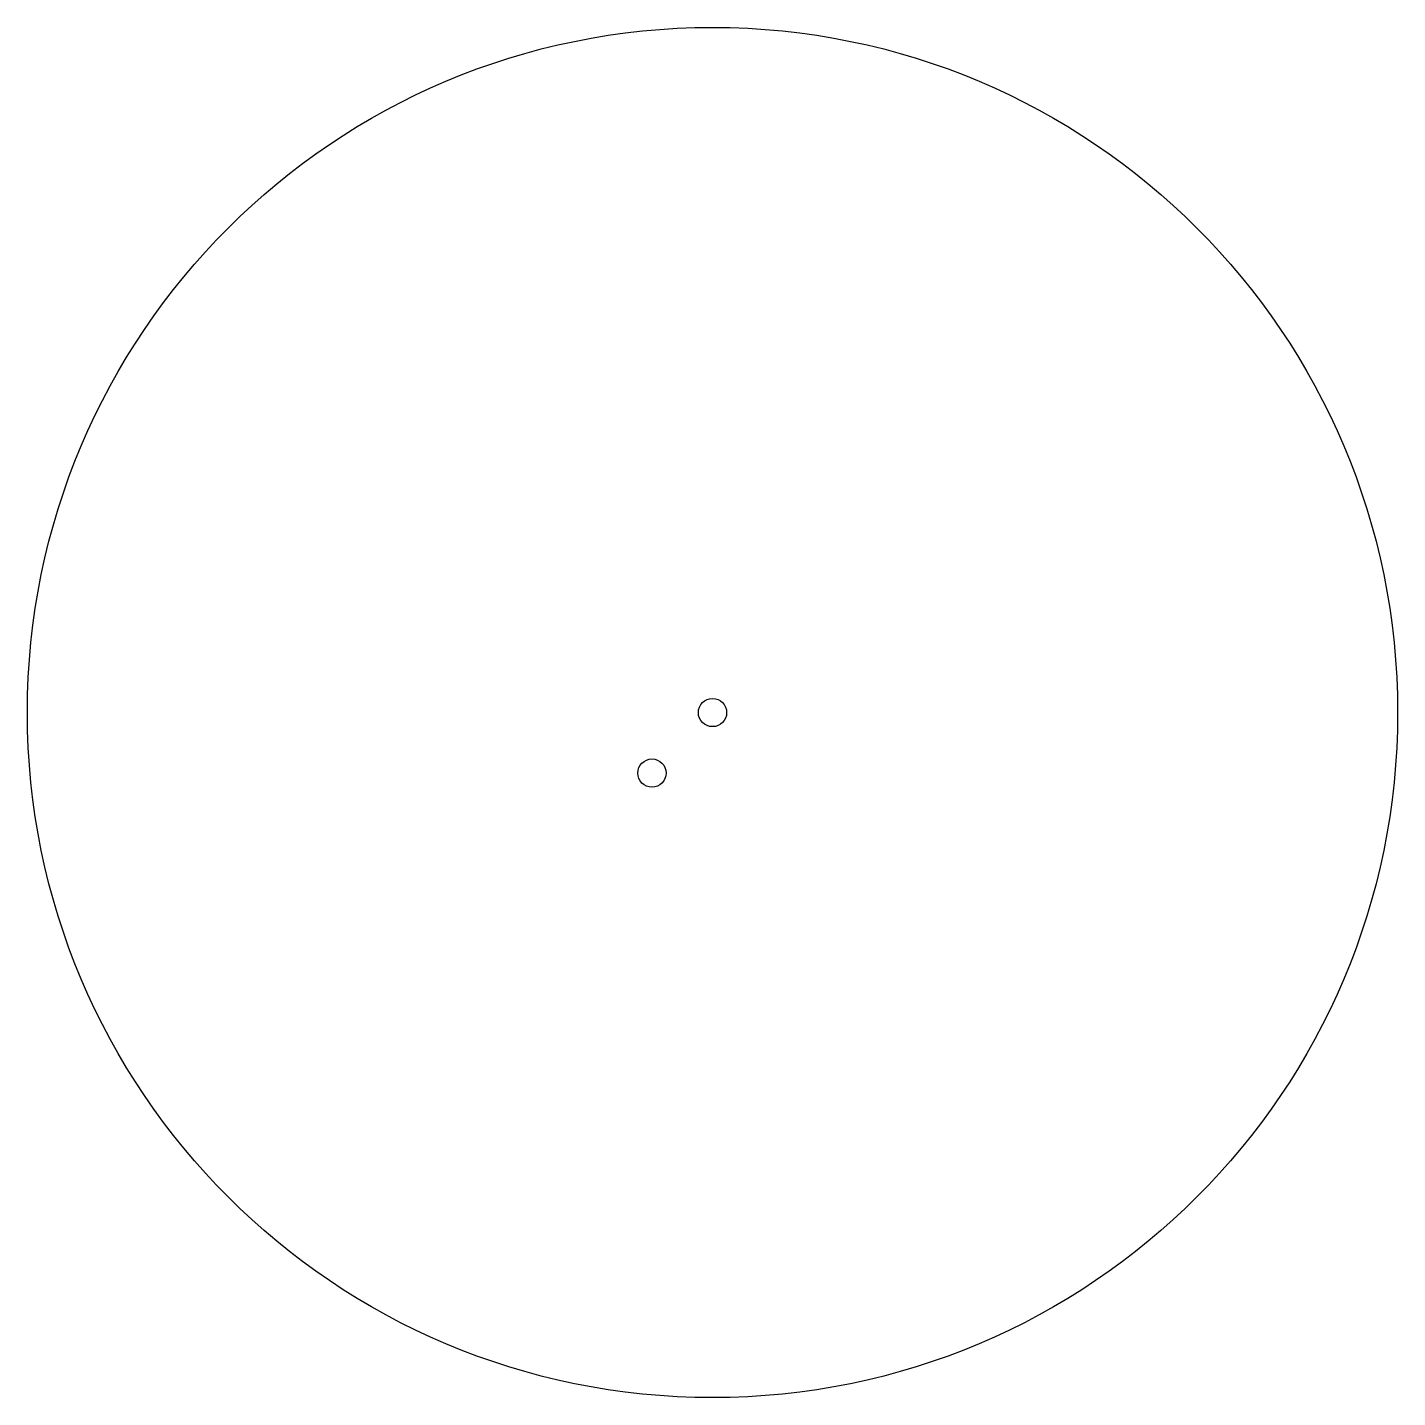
# Model space of a CAD drawing. Header units: millimetres. Extents: x 31 to 191, y -30 to 130.
import ezdxf

# ---------------------------------------------------------------- set-up
doc = ezdxf.new("R2010")
doc.units = ezdxf.units.MM

msp = doc.modelspace()

# ---------------------------------------------------------------- linework, layer by layer
at = {"color": 7, "linetype": 'Continuous', "lineweight": 25}
for centre, radius in [((111.24, 50.45), 80), ((111.24, 50.45), 1.65), ((104.17, 43.38), 1.65)]:
    msp.add_circle(centre, radius, dxfattribs=at)

doc.saveas('drawing.dxf')
